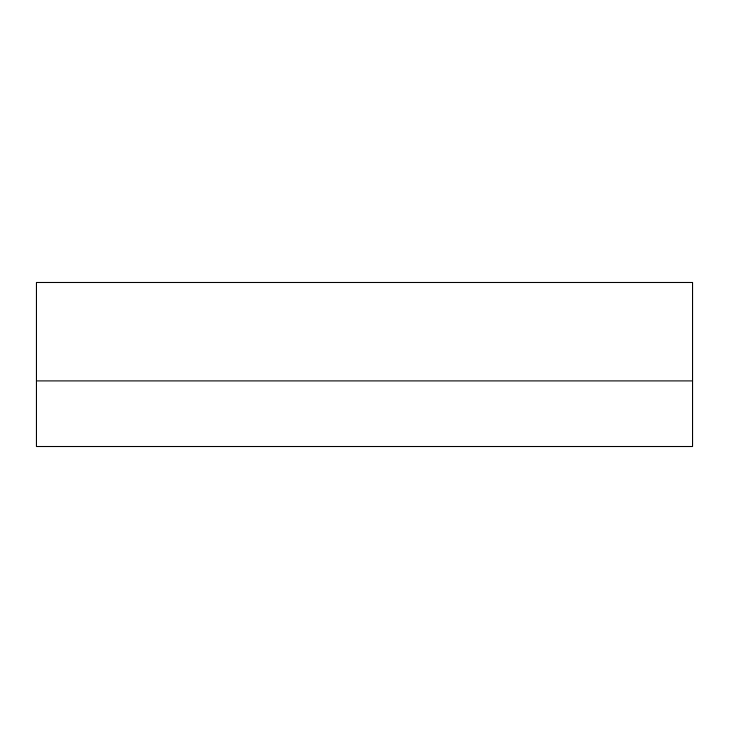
<?xml version="1.0" encoding="UTF-8"?>
<svg xmlns="http://www.w3.org/2000/svg" width="729" height="729" viewBox="0 0 729 729"><rect width="100%" height="100%" fill="white"/><g stroke="black" fill="none" stroke-linecap="round" stroke-linejoin="round"><path stroke-width="1.09" d="M36.45 380.902L692.55 380.902M692.55 282.488L36.45 282.488L36.45 446.512L692.55 446.512L692.55 282.488"/></g></svg>
